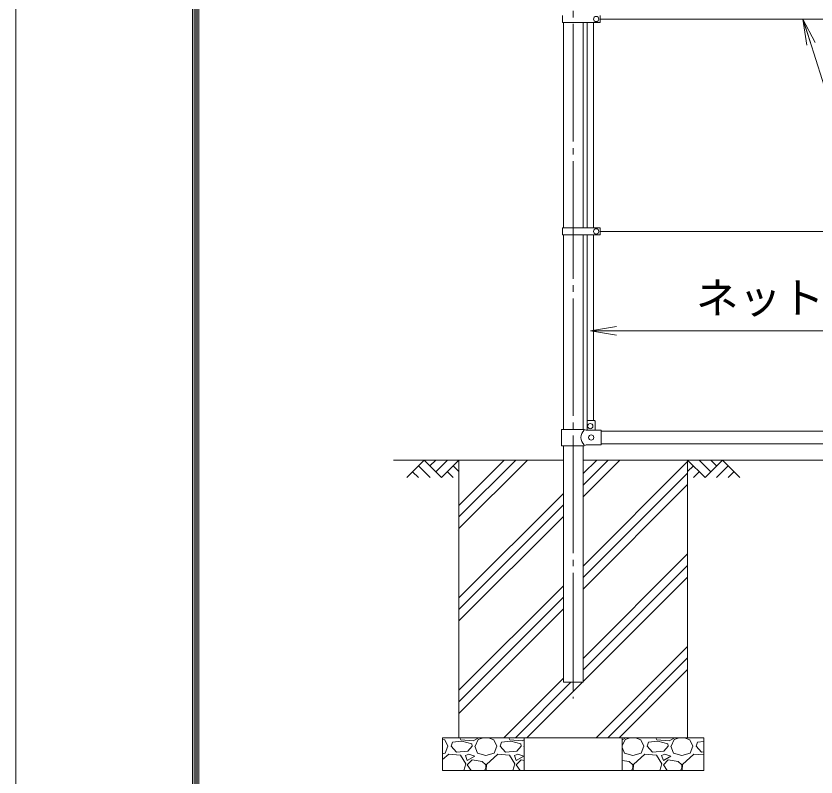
# Model space of a CAD drawing. Units: millimetres, scale not verified. Extents: x -8400 to 8400, y -5940 to 5940.
# Drawn here: x -8400 to -5951, y -3410 to -1081 of the extents above; entities that cross this region are included whole.
import ezdxf
from ezdxf.enums import TextEntityAlignment as Align

# ---------------------------------------------------------------- set-up
doc = ezdxf.new("R2010")
doc.units = ezdxf.units.MM
doc.header["$LTSCALE"] = 20
doc.linetypes.add('LONG_CHAIN', pattern=[21, 18, -1, 1, -1])
for name, color, linetype, lineweight in [('0-0_D-TTL', 7, 'Continuous', 9), ('0-2_D-DCR-HCH', 7, 'Continuous', 9), ('0-3_D-STR1', 1, 'Continuous', 9), ('0-4_D-STR4', 7, 'Continuous', 9), ('0-5_D-BGD', 7, 'Continuous', 9), ('0-6_D-BMK', 2, 'LONG_CHAIN', 9), ('0-9_0', 7, 'Continuous', 9), ('0-A_D-STR3', 3, 'Continuous', 9), ('0-D_D-STR-TXT', 7, 'Continuous', 9)]:
    doc.layers.add(name, color=color, linetype=linetype, lineweight=lineweight)
doc.styles.add('ＭＳ ゴシック', font='')
doc.styles.get('ＭＳ ゴシック').set_extended_font_data('MS Gothic')

# ---------------------------------------------------------------- blocks, each defined once
blk = doc.blocks.new('_Open')
at = {"layer": '0-9_0'}
blk.add_line((-20, 3.333), (0, 0), dxfattribs=at)
blk.add_lwpolyline([(-20, -3.333), (0, 0), (-20, 0)], dxfattribs=at)

msp = doc.modelspace()

# ---------------------------------------------------------------- linework, layer by layer
at = {"layer": '0-0_D-TTL', "color": 2}
msp.add_lwpolyline([(-8400.38, 5939.71), (8399.62, 5939.71), (8399.62, -5940.29), (-8400.38, -5940.29)], close=True, dxfattribs=at)
at = {"layer": '0-0_D-TTL'}
for points in [[(-7860.38, 5499.71), (7859.62, 5499.71), (7859.62, -5500.29), (-7860.38, -5500.29)], [(-7855.38, 5494.71), (7854.62, 5494.71), (7854.62, -5495.29), (-7855.38, -5495.29)], [(-7850.38, 5489.71), (7849.62, 5489.71), (7849.62, -5490.29), (-7850.38, -5490.29)], [(-7845.38, 5484.71), (7844.62, 5484.71), (7844.62, -5485.29), (-7845.38, -5485.29)], [(-7840.38, 5479.71), (7839.62, 5479.71), (7839.62, -5480.29), (-7840.38, -5480.29)]]:
    msp.add_lwpolyline(points, close=True, dxfattribs=at)
at = {"layer": '0-2_D-DCR-HCH'}
for p, q in [((-7150.87, -2440.29), (-7204.08, -2493.5)), ((-7150.87, -2440.29), (-7097.66, -2493.5)), ((-7133.13, -2458.03), (-7115.4, -2440.29)), ((-7115.4, -2475.77), (-7079.92, -2440.29)), ((-7097.66, -2493.5), (-7044.45, -2440.29)), ((-7044.45, -2649.75), (-6834.99, -2440.29)), ((-7044.45, -2614.4), (-6870.34, -2440.29)), ((-7044.45, -2579.04), (-6905.7, -2440.29)), ((-6664.2, -2552.35), (-6552.14, -2440.29)), ((-6664.2, -2516.99), (-6587.5, -2440.29)), ((-6664.2, -2481.63), (-6622.85, -2440.29)), ((-6664.2, -2764.48), (-6344.45, -2444.73)), ((-6291.23, -2493.5), (-6344.45, -2440.29)), ((-6273.5, -2475.77), (-6308.97, -2440.29)), ((-6238.02, -2440.29), (-6291.23, -2493.5)), ((-6255.67, -2458.12), (-6273.5, -2440.29)), ((-6238.02, -2440.29), (-6184.81, -2493.5)), ((-7168.61, -2458.03), (-7132.97, -2493.5)), ((-7062.18, -2458.03), (-7044.45, -2475.69)), ((-6326.71, -2458.03), (-6344.45, -2475.69)), ((-6220.28, -2458.03), (-6255.92, -2493.5)), ((-7186.34, -2475.77), (-7168.53, -2493.5)), ((-7079.92, -2475.77), (-7062.1, -2493.5)), ((-6664.2, -2799.83), (-6344.45, -2480.08)), ((-6308.97, -2475.77), (-6326.79, -2493.5)), ((-6202.55, -2475.77), (-6220.37, -2493.5)), ((-6664.2, -2835.19), (-6344.45, -2515.44)), ((-7044.45, -2861.88), (-6724.7, -2542.13)), ((-7044.45, -2897.24), (-6724.7, -2577.49)), ((-7044.45, -2932.6), (-6724.7, -2612.85)), ((-6664.2, -3047.32), (-6344.45, -2727.57)), ((-6664.2, -3082.68), (-6344.45, -2762.93)), ((-6664.2, -3118.03), (-6344.45, -2798.28)), ((-7044.45, -3144.73), (-6724.7, -2824.98)), ((-7044.45, -3180.08), (-6724.7, -2860.33)), ((-7044.45, -3215.44), (-6724.7, -2895.69)), ((-6624.33, -3290.29), (-6344.45, -3010.41)), ((-6588.97, -3290.29), (-6344.45, -3045.77)), ((-6553.62, -3290.29), (-6344.45, -3081.12)), ((-6907.17, -3290.29), (-6724.7, -3107.82)), ((-6871.81, -3290.29), (-6701.81, -3120.29)), ((-6836.46, -3290.29), (-6666.46, -3120.29)), ((-7094.45, -3294.04), (-7087.79, -3296.54)), ((-7087.79, -3296.54), (-7078.79, -3316.04)), ((-7068.29, -3316.04), (-7063.79, -3304.04)), ((-7035.29, -3301.04), (-7063.79, -3304.04)), ((-7038.29, -3296.54), (-7041.94, -3290.29)), ((-7000.79, -3299.54), (-7038.29, -3296.54)), ((-7005.29, -3308.54), (-7035.29, -3301.04)), ((-6983.15, -3290.29), (-7000.79, -3299.54)), ((-6994.79, -3316.04), (-6985.79, -3295.04)), ((-6985.79, -3295.04), (-6970.61, -3290.29)), ((-6954.44, -3290.29), (-6937.79, -3296.54)), ((-6937.79, -3296.54), (-6928.79, -3316.04)), ((-6918.29, -3316.04), (-6913.79, -3304.04)), ((-6885.29, -3301.04), (-6913.79, -3304.04)), ((-6888.29, -3296.54), (-6891.94, -3290.29)), ((-6850.79, -3299.54), (-6888.29, -3296.54)), ((-6855.29, -3308.54), (-6885.29, -3301.04)), ((-6844.45, -3296.21), (-6850.79, -3299.54)), ((-6533.15, -3290.29), (-6544.45, -3296.21)), ((-6544.45, -3315.23), (-6535.79, -3295.04)), ((-6535.79, -3295.04), (-6520.61, -3290.29)), ((-6504.44, -3290.29), (-6487.79, -3296.54)), ((-6487.79, -3296.54), (-6478.79, -3316.04)), ((-6468.29, -3316.04), (-6463.79, -3304.04)), ((-6435.29, -3301.04), (-6463.79, -3304.04)), ((-6438.29, -3296.54), (-6441.94, -3290.29)), ((-6400.79, -3299.54), (-6438.29, -3296.54)), ((-6405.29, -3308.54), (-6435.29, -3301.04)), ((-6383.15, -3290.29), (-6400.79, -3299.54)), ((-6394.79, -3316.04), (-6385.79, -3295.04)), ((-6385.79, -3295.04), (-6370.61, -3290.29)), ((-6354.44, -3290.29), (-6337.79, -3296.54)), ((-6337.79, -3296.54), (-6328.79, -3316.04)), ((-6318.29, -3316.04), (-6313.79, -3304.04)), ((-6294.45, -3302), (-6313.79, -3304.04)), ((-7086.29, -3337.04), (-7078.79, -3316.04)), ((-7051.79, -3334.04), (-7068.29, -3316.04)), ((-7003.79, -3316.04), (-7017.29, -3331.04)), ((-7003.79, -3316.04), (-7005.29, -3308.54)), ((-6996.29, -3316.04), (-6987.29, -3337.04)), ((-6936.29, -3337.04), (-6928.79, -3316.04)), ((-6901.79, -3334.04), (-6918.29, -3316.04)), ((-6853.79, -3316.04), (-6867.29, -3331.04)), ((-6853.79, -3316.04), (-6855.29, -3308.54)), ((-6846.29, -3316.04), (-6844.45, -3320.35)), ((-6844.79, -3316.04), (-6844.45, -3315.23)), ((-6544.45, -3320.35), (-6537.29, -3337.04)), ((-6486.29, -3337.04), (-6478.79, -3316.04)), ((-6451.79, -3334.04), (-6468.29, -3316.04)), ((-6403.79, -3316.04), (-6417.29, -3331.04)), ((-6403.79, -3316.04), (-6405.29, -3308.54)), ((-6396.29, -3316.04), (-6387.29, -3337.04)), ((-6336.29, -3337.04), (-6328.79, -3316.04)), ((-6301.79, -3334.04), (-6318.29, -3316.04)), ((-7094.45, -3339.43), (-7086.29, -3337.04)), ((-7075.79, -3340.04), (-7094.45, -3357.07)), ((-7039.79, -3343.04), (-7075.79, -3340.04)), ((-7017.29, -3331.04), (-7051.79, -3334.04)), ((-7023.29, -3370.04), (-7039.79, -3343.04)), ((-7014.29, -3340.04), (-7024.79, -3344.54)), ((-7024.79, -3344.54), (-7018.79, -3359.54)), ((-7018.79, -3359.54), (-6996.29, -3346.04)), ((-6996.29, -3346.04), (-7014.29, -3340.04)), ((-6987.29, -3337.04), (-6961.79, -3344.54)), ((-6961.79, -3344.54), (-6936.29, -3337.04)), ((-6925.79, -3340.04), (-6960.29, -3371.54)), ((-6889.79, -3343.04), (-6925.79, -3340.04)), ((-6867.29, -3331.04), (-6901.79, -3334.04)), ((-6873.29, -3370.04), (-6889.79, -3343.04)), ((-6864.29, -3340.04), (-6874.79, -3344.54)), ((-6874.79, -3344.54), (-6868.79, -3359.54)), ((-6868.79, -3359.54), (-6846.29, -3346.04)), ((-6846.29, -3346.04), (-6864.29, -3340.04)), ((-6537.29, -3337.04), (-6511.79, -3344.54)), ((-6511.79, -3344.54), (-6486.29, -3337.04)), ((-6475.79, -3340.04), (-6510.29, -3371.54)), ((-6439.79, -3343.04), (-6475.79, -3340.04)), ((-6417.29, -3331.04), (-6451.79, -3334.04)), ((-6423.29, -3370.04), (-6439.79, -3343.04)), ((-6414.29, -3340.04), (-6424.79, -3344.54)), ((-6424.79, -3344.54), (-6418.79, -3359.54)), ((-6418.79, -3359.54), (-6396.29, -3346.04)), ((-6396.29, -3346.04), (-6414.29, -3340.04)), ((-6387.29, -3337.04), (-6361.79, -3344.54)), ((-6361.79, -3344.54), (-6336.29, -3337.04)), ((-6325.79, -3340.04), (-6360.29, -3371.54)), ((-6294.45, -3342.65), (-6325.79, -3340.04)), ((-6294.45, -3333.4), (-6301.79, -3334.04)), ((-7029.78, -3390.29), (-7023.29, -3370.04)), ((-7003.79, -3358.04), (-7018.79, -3373.04)), ((-7018.79, -3373.04), (-7007.29, -3390.29)), ((-6973.79, -3362.54), (-7003.79, -3358.04)), ((-6961.79, -3373.04), (-6973.79, -3362.54)), ((-6961.79, -3382.04), (-6961.79, -3373.04)), ((-6960.29, -3371.54), (-6961.19, -3390.29)), ((-6879.78, -3390.29), (-6873.29, -3370.04)), ((-6853.79, -3358.04), (-6868.79, -3373.04)), ((-6868.79, -3373.04), (-6857.29, -3390.29)), ((-6844.45, -3359.44), (-6853.79, -3358.04)), ((-6523.79, -3362.54), (-6544.45, -3359.44)), ((-6511.79, -3373.04), (-6523.79, -3362.54)), ((-6511.79, -3382.04), (-6511.79, -3373.04)), ((-6510.29, -3371.54), (-6511.19, -3390.29)), ((-6429.78, -3390.29), (-6423.29, -3370.04)), ((-6403.79, -3358.04), (-6418.79, -3373.04)), ((-6418.79, -3373.04), (-6407.29, -3390.29)), ((-6373.79, -3362.54), (-6403.79, -3358.04)), ((-6361.79, -3373.04), (-6373.79, -3362.54)), ((-6361.79, -3382.04), (-6361.79, -3373.04)), ((-6360.29, -3371.54), (-6361.19, -3390.29)), ((-6966.38, -3390.29), (-6961.79, -3382.04)), ((-6516.38, -3390.29), (-6511.79, -3382.04)), ((-6366.38, -3390.29), (-6361.79, -3382.04))]:
    msp.add_line(p, q, dxfattribs=at)
for points in [[(-6664.2, -3120.29), (-6724.7, -3120.29), (-6724.7, -2440.29), (-7044.45, -2440.29), (-7044.45, -3290.29), (-6344.45, -3290.29), (-6344.45, -2440.29), (-6664.2, -2440.29)], [(-6844.45, -3290.29), (-7094.45, -3290.29), (-7094.45, -3390.29), (-6844.45, -3390.29)], [(-6294.45, -3290.29), (-6544.45, -3290.29), (-6544.45, -3390.29), (-6294.45, -3390.29)]]:
    msp.add_lwpolyline(points, close=True, dxfattribs=at)
at = {"layer": '0-3_D-STR1'}
for p, q in [((-6724.7, -1729.79), (-6724.7, -1100.79)), ((-6664.2, -1729.79), (-6664.2, -1100.79)), ((-6724.7, -2346.19), (-6724.7, -1750.79)), ((-6664.2, -2346.19), (-6664.2, -1750.79)), ((-6609.45, -2352.19), (-4779.45, -2352.19)), ((-6724.7, -3120.29), (-6724.7, -2396.19)), ((-6664.2, -3120.29), (-6664.2, -2396.19)), ((-6609.45, -2390.29), (-4779.45, -2390.29)), ((-6664.2, -3120.29), (-6724.7, -3120.29))]:
    msp.add_line(p, q, dxfattribs=at)
at = {"layer": '0-4_D-STR4'}
for p, q in [((-6724.7, -2440.29), (-7044.45, -2440.29)), ((-7044.45, -2440.29), (-7044.45, -3290.29)), ((-6344.45, -2440.29), (-6664.2, -2440.29)), ((-6344.45, -3290.29), (-6344.45, -2440.29)), ((-7094.45, -3290.29), (-6294.45, -3290.29)), ((-7094.45, -3290.29), (-7094.45, -3390.29)), ((-6294.45, -3290.29), (-6294.45, -3390.29)), ((-7094.45, -3390.29), (-6294.45, -3390.29))]:
    msp.add_line(p, q, dxfattribs=at)
at = {"layer": '0-5_D-BGD'}
for p, q in [((-7044.45, -2440.29), (-7244.45, -2440.29)), ((-5044.45, -2440.29), (-6344.45, -2440.29))]:
    msp.add_line(p, q, dxfattribs=at)
at = {"layer": '0-6_D-BMK'}
msp.add_line((-6694.45, 2254.71), (-6694.45, -3170.29), dxfattribs=at)
at = {"layer": '0-A_D-STR3'}
for p, q in [((-6727.25, -1079.79), (-6727.25, -1100.79)), ((-6727.25, -1100.79), (-6612.45, -1100.79)), ((-6651.95, -1729.79), (-6651.95, -1100.79)), ((-6632.95, -1729.79), (-6632.95, -1100.79)), ((-6612.45, -1079.79), (-6612.45, -1100.79)), ((-4776.95, -1090.29), (-6612.45, -1090.29)), ((-6727.25, -1729.79), (-6727.25, -1750.79)), ((-6727.25, -1729.79), (-6612.45, -1729.79)), ((-6612.45, -1729.79), (-6612.45, -1750.79)), ((-6727.25, -1750.79), (-6612.45, -1750.79)), ((-6651.95, -2319.87), (-6651.95, -1750.79)), ((-6632.95, -2319.19), (-6632.95, -1750.79)), ((-4776.95, -1740.29), (-6612.45, -1740.29)), ((-6652.45, -2321.19), (-6652.45, -2349.19)), ((-6650.45, -2319.19), (-6629.45, -2319.19)), ((-6627.45, -2321.19), (-6627.45, -2349.19)), ((-6730.55, -2346.19), (-6660.65, -2346.19)), ((-6730.55, -2346.19), (-6730.55, -2396.19)), ((-6654.65, -2349.19), (-6660.65, -2346.19)), ((-6654.65, -2349.19), (-6609.45, -2349.19)), ((-6609.45, -2393.19), (-6609.45, -2349.19)), ((-6730.55, -2396.19), (-6660.65, -2396.19)), ((-6654.65, -2393.19), (-6660.65, -2396.19)), ((-6654.65, -2393.19), (-6609.45, -2393.19))]:
    msp.add_line(p, q, dxfattribs=at)
for centre in [(-6624.45, -1090.29), (-6624.45, -1740.29), (-6642.45, -2336.19), (-6639.45, -2371.19)]:
    msp.add_circle(centre, 8, dxfattribs=at)
for centre, radius, start, end in [((-6650.45, -2321.19), 2, 90, 180), ((-6629.45, -2321.19), 2, 0, 90), ((-6642.06, -2371.19), 28.8, 130.19176, 229.80824)]:
    msp.add_arc(centre, radius, start, end, dxfattribs=at)
at = {"layer": '0-D_D-STR-TXT'}
msp.add_line((-5678.25, -2044.39), (-6639.69, -2044.39), dxfattribs=at)
msp.add_lwpolyline([(-5271.33, -1397.55), (-5893.99, -1397.55), (-5990.78, -1092.2)], dxfattribs=at)

# ---------------------------------------------------------------- block references
at = {"layer": '0-D_D-STR-TXT', "xscale": 4, "yscale": 4}
for p, rotation in [((-5991.38, -1090.29), 107.58773), ((-6641.69, -2044.39), 180)]:
    msp.add_blockref('_Open', p, dxfattribs=dict(at, rotation=rotation))

# ---------------------------------------------------------------- texts
at = {"layer": '0-D_D-STR-TXT', "style": 'ＭＳ ゴシック'}
msp.add_text('ネットバー', height=96.19, dxfattribs=at).set_placement((-6319.37, -2020.49), align=Align.BOTTOM_LEFT)

doc.saveas('drawing.dxf')
